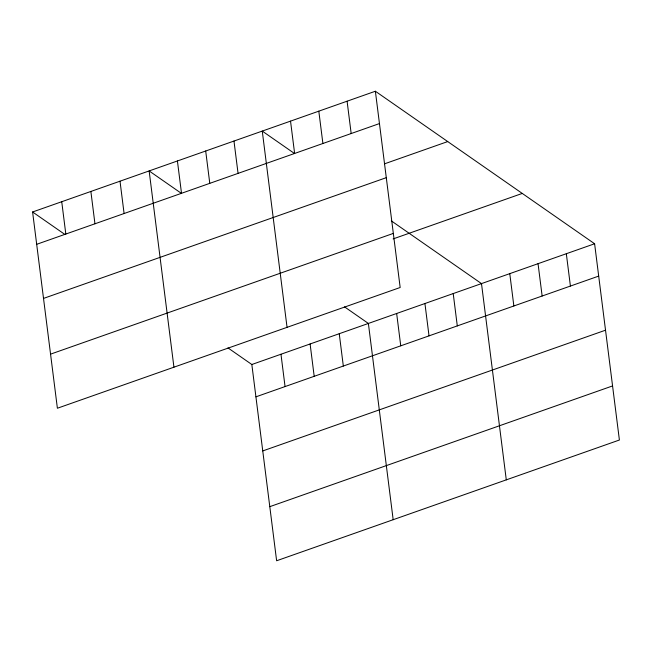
<?xml version="1.0" encoding="UTF-8"?>
<svg xmlns="http://www.w3.org/2000/svg" width="652" height="652" viewBox="0 0 652 652"><rect width="100%" height="100%" fill="white"/><g stroke="black" fill="none" stroke-linecap="round" stroke-linejoin="round"><path stroke-width="0.98" d="M375.373 91.239L400.165 287.499L57.392 408.242L32.6 211.982L375.373 91.239L594.608 243.758L619.4 440.018L276.627 560.761L251.835 364.501L227.996 347.915M36.683 244.313L379.456 123.578M384.566 163.815L447.72 141.574M43.521 298.412L386.286 177.67M50.563 354.142L393.327 233.408M393.123 238.917L522.26 193.432M251.835 364.501L594.608 243.758M255.918 396.84L598.691 276.098M262.756 450.931L605.529 330.189M269.798 506.661L612.57 385.927M294.321 153.391L262.259 131.085L287.051 327.345M391.322 220.873L481.494 283.604L506.286 479.864M181.207 193.236L149.145 170.93L173.937 367.19M344.533 306.864L368.38 323.449L393.172 519.709M32.6 211.982L64.662 234.288M566.327 253.726L570.41 286.057M538.047 263.685L542.138 296.016M509.774 273.644L513.857 305.984M453.213 293.563L457.296 325.902M424.933 303.53L429.024 335.861M396.66 313.49L400.744 345.821M347.092 101.199L351.175 133.538M318.812 111.166L322.895 143.497M339.244 333.71L343.327 366.049M290.531 121.125L294.623 153.456M310.107 343.971L314.191 376.31M280.971 354.24L285.054 386.571M233.978 141.044L238.061 173.383M205.698 151.003L209.781 183.342M177.417 160.971L181.509 193.302M120.009 181.191L124.092 213.53M90.872 191.452L94.956 223.791M61.736 201.721L65.819 234.052"/></g></svg>
